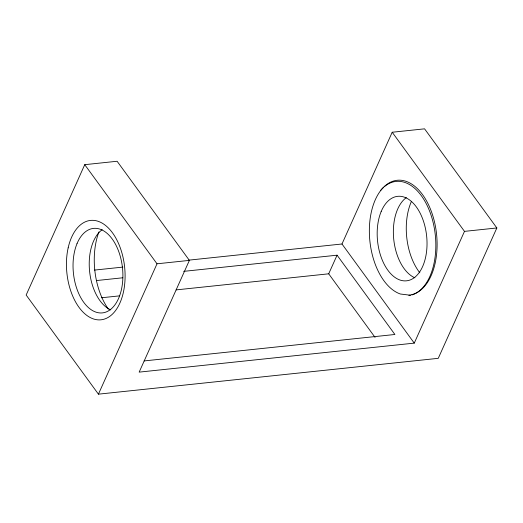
<?xml version="1.0" encoding="UTF-8"?>
<svg xmlns="http://www.w3.org/2000/svg" width="523" height="523" viewBox="0 0 523 523"><rect width="100%" height="100%" fill="white"/><g stroke="black" fill="none" stroke-linecap="round" stroke-linejoin="round"><path stroke-width="0.78" d="M496.85 227.963L464.483 231.375L414.262 343.121L139.164 372.128L189.385 260.389L117.106 161.261L84.739 164.673L26.15 295.037L98.429 394.165L438.261 358.327L496.85 227.963L424.571 128.835L392.204 132.247L341.983 243.993L188.607 260.166M98.429 394.165L157.018 263.801L189.385 260.389M176.101 289.899L328.706 273.81L337.074 255.185L394.898 334.485L144.073 360.935M94.473 270.09L122.879 267.096M96.801 280.524L122.781 277.785M183.658 271.365L337.074 255.185M101.423 297.777L119.277 295.894M392.204 132.247L464.483 231.375M341.983 243.993L414.262 343.121M328.706 273.81L375.056 337.381M84.739 164.673L157.018 263.801M108.379 309.126A57.72 33.524 84 0 1 98.906 231.944M419.838 272.81A49.973 29.027 84 0 1 411.202 201.924M110.745 309.891A42.481 24.673 84 0 1 89.623 271.6A42.481 24.673 84 0 1 102.207 229.656M380.443 190.64A57.471 33.38 84 0 1 383.732 187.208M384.876 186.234A57.471 33.38 84 0 1 432.972 221.791A57.471 33.38 84 0 1 411.941 294.939M410.47 295.338A57.471 33.38 84 0 1 408.908 295.632M414.883 277.818A42.481 24.673 84 0 1 393.76 239.527A42.481 24.673 84 0 1 406.345 197.583M409.241 295.09L400.402 294.018A57.72 33.524 84 0 1 373.827 203.414A57.72 33.524 84 0 1 430.919 210.311A57.72 33.524 84 0 1 409.241 295.09M68.167 247.83A49.973 29.027 84 0 0 100.972 319.808A49.973 29.027 84 0 0 118.178 242.685A49.973 29.027 84 0 0 68.167 247.83M77.025 243.64A42.481 24.673 84 0 0 96.722 312.375A42.481 24.673 84 0 0 120.166 255.93A42.481 24.673 84 0 0 77.025 243.64M381.162 211.567A42.481 24.673 84 0 0 400.86 280.302A42.481 24.673 84 0 0 424.297 223.857A42.481 24.673 84 0 0 381.162 211.567"/></g></svg>
